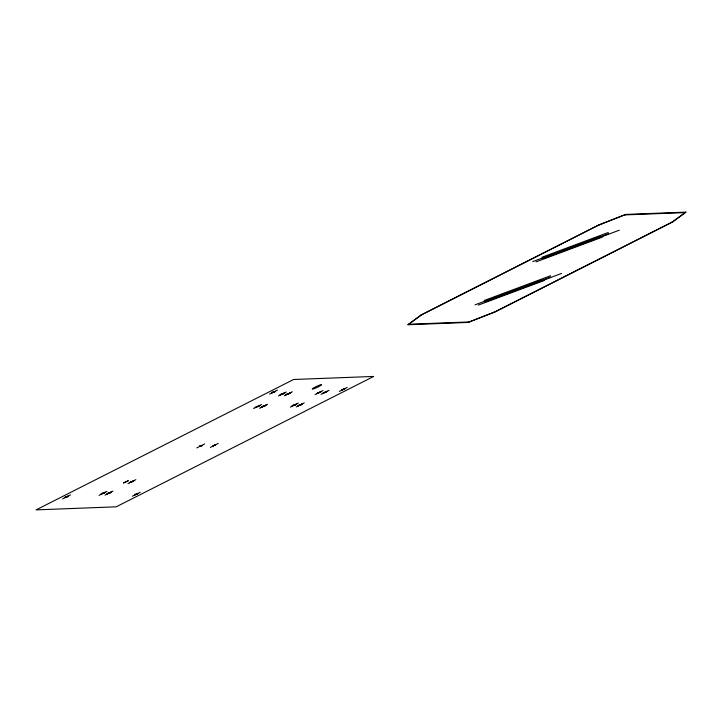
<?xml version="1.0" encoding="UTF-8"?>
<svg xmlns="http://www.w3.org/2000/svg" width="722" height="722" viewBox="0 0 722 722"><rect width="100%" height="100%" fill="white"/><g stroke="black" fill="none" stroke-linecap="round" stroke-linejoin="round"><path stroke-width="1.08" d="M494.471 312.166L672.02 222.114L685.9 212.124L625.848 214.407L599.368 224.695L421.079 314.963L407.939 324.738L467.991 322.445L494.471 312.166L672.76 221.898L685.9 212.124M407.939 324.738L421.828 314.738L599.368 224.695M341.65 390.151L344.872 388.653L341.732 390.205M64.908 497.62L68.13 496.122L64.953 497.675M134.635 494.967L137.857 493.469M137.857 493.532L134.68 495.012M271.932 392.813L275.145 391.315L271.968 392.858M201.691 445.528L199.705 446.44L201.727 445.42M213.27 445.871L215.373 444.951L213.315 445.916M599.296 224.894L625.848 214.407M467.991 322.445L494.552 311.967M102.19 493.415L100.665 494.453L105.358 492.26L102.353 493.334M62.57 498.902L70.494 494.886M269.586 394.086L277.51 390.079M253.621 408.517L261.545 404.51M278.385 395.981L286.309 391.974M259.631 408.291L267.555 404.284M284.387 395.755L292.311 391.748M99.049 495.364L106.973 491.348M196.745 447.938L204.669 443.922M105.051 495.13L112.975 491.122M127.92 483.659L135.844 479.652M210.355 447.414L218.279 443.407M290.325 407.118L298.249 403.111M315.081 394.582L323.005 390.575M296.327 406.892L304.251 402.885M321.091 394.356L329.015 390.349M132.297 496.24L140.221 492.233M339.313 391.432L347.237 387.416M541.933 257.276L608.258 232.52M532.728 261.617L599.052 236.861M542.096 258.602L608.42 233.847M543.332 258.548L619.286 230.201M536.013 261.869L602.347 237.114M484.218 300.505L550.552 275.75M475.022 304.846L541.347 280.091M484.39 301.823L550.715 277.077M485.617 301.778L561.572 273.43M478.307 305.099L544.632 280.344M672.02 222.114L672.76 221.898M421.079 314.963L421.828 314.738M624.999 214.903L684.772 212.629M409.067 324.232L468.849 321.949M272.212 392.136L274.883 392.028M341.939 389.474L344.611 389.375M281.011 394.031L283.683 393.932M287.013 393.797L289.684 393.698M317.707 392.633L320.378 392.533M323.718 392.398L326.38 392.299M256.247 406.567L258.918 406.468M262.257 406.333L264.929 406.233M292.952 405.168L295.623 405.069M298.953 404.934L301.625 404.834M199.371 445.979L202.034 445.88M212.99 445.465L215.652 445.357M130.547 481.709L133.218 481.601M101.676 493.406L104.338 493.307M107.677 493.18L110.349 493.072M65.197 496.944L67.868 496.844M134.924 494.29L137.586 494.182M106.666 494.191L111.359 492.043L106.666 494.191M129.536 482.72L134.238 480.572L129.545 482.684M255.236 407.578L259.938 405.43L255.236 407.578M286.002 394.817L290.704 392.66L286.002 394.817M322.698 393.409L327.4 391.261L322.743 393.346M297.942 405.935L302.644 403.806L297.96 405.908M261.247 407.334L265.94 405.195L261.247 407.334M280.001 395.024L284.694 392.903L280.001 395.024M123.543 482.919L128.227 480.798L123.543 482.919M291.95 406.152L296.634 404.022L292.004 406.08M316.705 393.616L321.398 391.486L316.705 393.616M293.628 379.492L36.1 509.876L116.179 506.826L373.698 376.442L293.628 379.492M314.476 388.562A5.18 0.605 -25 0 0 321.588 384.745A5.18 0.605 -25 0 0 314.593 387.362A5.18 0.605 -25 0 0 314.476 388.562"/></g></svg>
